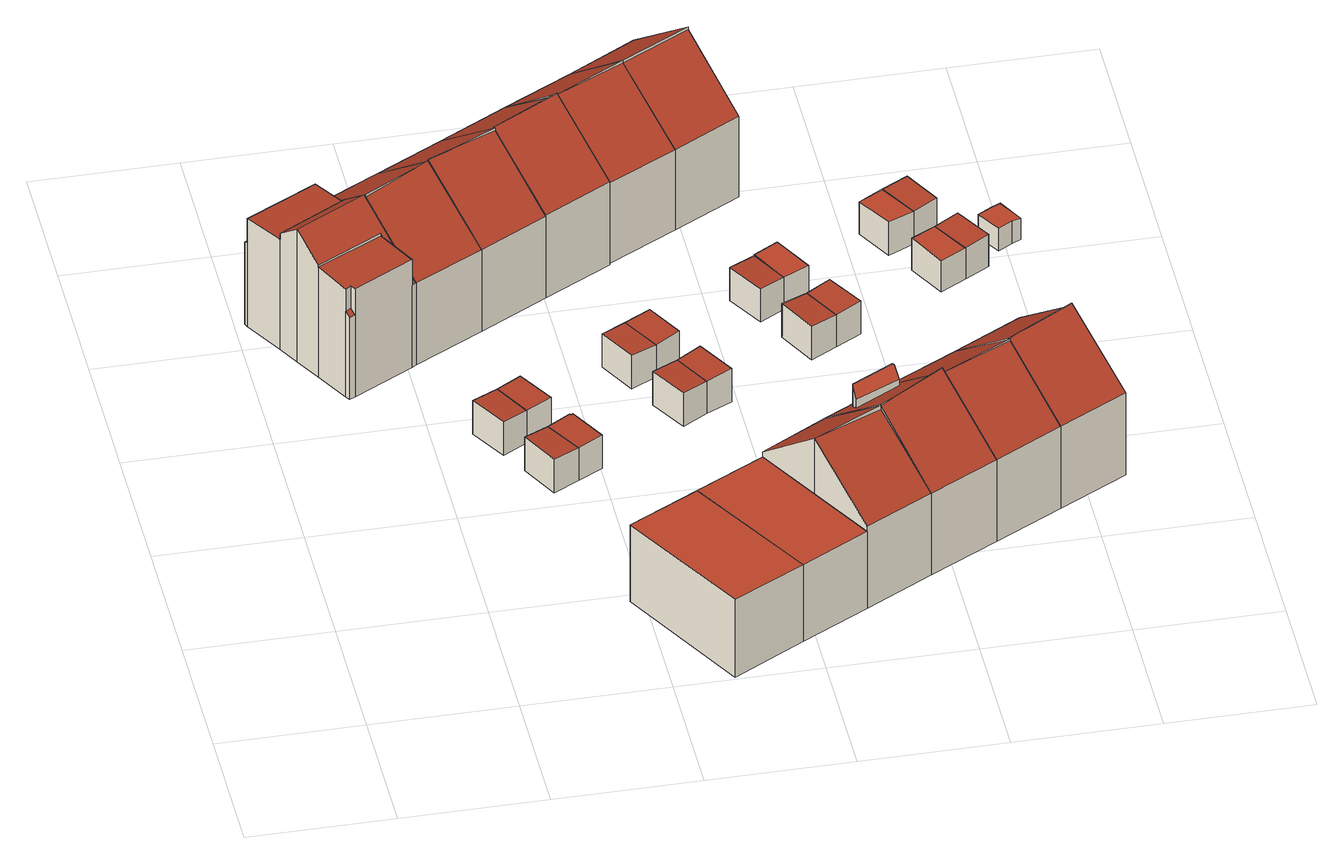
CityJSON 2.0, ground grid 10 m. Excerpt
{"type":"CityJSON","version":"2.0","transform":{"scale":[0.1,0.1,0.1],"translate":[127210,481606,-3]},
"CityObjects":{
"building1":{"type":"Building","attributes":{"b3_dak_type":"slanted","b3_h_dak_50p":6.3,"b3_h_dak_70p":6.91,"b3_h_dak_max":8.2,"b3_h_dak_min":4.06,"b3_h_maaiveld":-2.52,"b3_kas_warenhuis":false,"b3_mutatie_ahn3_ahn4":false,"b3_reconstructie_onvolledig":false,"b3_rmse_lod12":1.07,"b3_rmse_lod13":1.07,"b3_rmse_lod22":0.261,"b3_val3dity_lod12":"[]","b3_val3dity_lod13":"[]","b3_val3dity_lod22":"[]","b3_volume_lod12":551.96,"b3_volume_lod13":551.96,"b3_volume_lod22":533.33,"geconstateerd":false,"oorspronkelijkbouwjaar":2007,"status":"Pand in gebruik"},"children":["building1-1"]},
"building1-1":{"type":"BuildingPart","parents":["building1"],"geometry":[{"type":"Solid","lod":"2.2","boundaries":[[[[0,1,2,3,4,5,6,7,8,9,10,11,12,13]],[[14,13,12,15,16]],[[16,15,17,18]],[[19,7,6,20,21]],[[15,12,11,22]],[[22,11,10,23]],[[24,25,26]],[[27,28,26]],[[28,2,1,29]],[[23,10,9,17]],[[30,0,13,14,31]],[[32,4,3,33]],[[34,35,33,36]],[[37,38,8,7,19]],[[39,5,4,32]],[[20,6,5,39,40]],[[40,39,35,34]],[[21,20,25,24]],[[31,14,38,37]],[[36,33,3,2,28,27]],[[18,17,9,8,38]],[[29,1,0,30]],[[23,17,15,22]],[[35,39,32,33]],[[31,37,19,30]],[[36,27,26,25,20,40,34]],[[18,38,14,16]],[[29,30,19,21,24,26,28]]]],"semantics":{"surfaces":[{"type":"GroundSurface"},{"type":"WallSurface","on_footprint_edge":true},{"type":"WallSurface","on_footprint_edge":false},{"type":"RoofSurface"}],"values":[[0,1,2,1,1,1,2,2,1,1,1,1,2,1,1,1,2,2,2,1,1,1,3,3,3,3,3,3]]}}]},
"building2":{"type":"Building","attributes":{"b3_dak_type":"multiple horizontal","b3_h_dak_50p":0.14,"b3_h_dak_70p":0.16,"b3_h_dak_max":0.19,"b3_h_dak_min":0.08,"b3_h_maaiveld":-2.51,"b3_kas_warenhuis":false,"b3_mutatie_ahn3_ahn4":false,"b3_reconstructie_onvolledig":false,"b3_rmse_lod12":0.0276,"b3_rmse_lod13":0.0276,"b3_rmse_lod22":0.0213,"b3_val3dity_lod12":"[]","b3_val3dity_lod13":"[]","b3_val3dity_lod22":"[]","b3_volume_lod12":15.94,"b3_volume_lod13":15.94,"b3_volume_lod22":15.89,"geconstateerd":false,"oorspronkelijkbouwjaar":2007,"status":"Pand in gebruik"},"children":["building2-1"]},
"building2-1":{"type":"BuildingPart","parents":["building2"],"geometry":[{"type":"Solid","lod":"2.2","boundaries":[[[[41,42,43,44]],[[45,42,41,46]],[[46,41,44,47]],[[48,43,42,45]],[[47,44,43,48]],[[47,48,45,46]]]],"semantics":{"surfaces":[{"type":"GroundSurface"},{"type":"WallSurface","on_footprint_edge":true},{"type":"RoofSurface"}],"values":[[0,1,1,1,1,2]]}}]},
"building3":{"type":"Building","attributes":{"b3_dak_type":"slanted","b3_h_dak_50p":6.03,"b3_h_dak_70p":6.83,"b3_h_dak_max":8.23,"b3_h_dak_min":4.04,"b3_h_maaiveld":-2.49,"b3_kas_warenhuis":false,"b3_mutatie_ahn3_ahn4":false,"b3_reconstructie_onvolledig":false,"b3_rmse_lod12":1.52,"b3_rmse_lod13":1.52,"b3_rmse_lod22":0.0302,"b3_val3dity_lod12":"[]","b3_val3dity_lod13":"[]","b3_val3dity_lod22":"[]","b3_volume_lod12":529.33,"b3_volume_lod13":529.33,"b3_volume_lod22":483.97,"geconstateerd":false,"oorspronkelijkbouwjaar":2007,"status":"Pand in gebruik"},"children":["building3-1"]},
"building3-1":{"type":"BuildingPart","parents":["building3"],"geometry":[{"type":"Solid","lod":"2.2","boundaries":[[[[49,11,50,51,52,1]],[[22,11,49,53,54]],[[54,53,55]],[[56,52,51,57]],[[58,50,11,22]],[[57,51,50,58]],[[53,49,1,29]],[[29,1,52,56]],[[57,58,22,54,55]],[[29,56,57,55,53]]]],"semantics":{"surfaces":[{"type":"GroundSurface"},{"type":"WallSurface","on_footprint_edge":true},{"type":"WallSurface","on_footprint_edge":false},{"type":"RoofSurface"}],"values":[[0,1,2,1,1,1,1,1,3,3]]}}]},
"building4":{"type":"Building","attributes":{"b3_dak_type":"multiple horizontal","b3_h_dak_50p":0.14,"b3_h_dak_70p":0.15,"b3_h_dak_max":0.21,"b3_h_dak_min":0.08,"b3_h_maaiveld":-2.49,"b3_kas_warenhuis":false,"b3_mutatie_ahn3_ahn4":false,"b3_reconstructie_onvolledig":false,"b3_rmse_lod12":0.0283,"b3_rmse_lod13":0.0283,"b3_rmse_lod22":0.0262,"b3_val3dity_lod12":"[]","b3_val3dity_lod13":"[]","b3_val3dity_lod22":"[]","b3_volume_lod12":15.85,"b3_volume_lod13":15.85,"b3_volume_lod22":15.82,"geconstateerd":false,"oorspronkelijkbouwjaar":2007,"status":"Pand in gebruik"},"children":["building4-1"]},
"building4-1":{"type":"BuildingPart","parents":["building4"],"geometry":[{"type":"Solid","lod":"2.2","boundaries":[[[[59,60,61,62]],[[63,60,59,64]],[[64,59,62,65]],[[66,61,60,63]],[[65,62,61,66]],[[65,66,63,64]]]],"semantics":{"surfaces":[{"type":"GroundSurface"},{"type":"WallSurface","on_footprint_edge":true},{"type":"RoofSurface"}],"values":[[0,1,1,1,1,2]]}}]},
"building5":{"type":"Building","attributes":{"b3_dak_type":"multiple horizontal","b3_h_dak_50p":0.14,"b3_h_dak_70p":0.15,"b3_h_dak_max":0.2,"b3_h_dak_min":0.08,"b3_h_maaiveld":-2.51,"b3_kas_warenhuis":false,"b3_mutatie_ahn3_ahn4":false,"b3_reconstructie_onvolledig":false,"b3_rmse_lod12":0.0294,"b3_rmse_lod13":0.0294,"b3_rmse_lod22":0.0271,"b3_val3dity_lod12":"[]","b3_val3dity_lod13":"[]","b3_val3dity_lod22":"[]","b3_volume_lod12":15.96,"b3_volume_lod13":15.96,"b3_volume_lod22":15.93,"geconstateerd":false,"oorspronkelijkbouwjaar":2007,"status":"Pand in gebruik"},"children":["building5-1"]},
"building5-1":{"type":"BuildingPart","parents":["building5"],"geometry":[{"type":"Solid","lod":"2.2","boundaries":[[[[67,68,41,44]],[[46,41,68,69]],[[47,44,41,46]],[[70,67,44,47]],[[69,68,67,70]],[[69,70,47,46]]]],"semantics":{"surfaces":[{"type":"GroundSurface"},{"type":"WallSurface","on_footprint_edge":true},{"type":"RoofSurface"}],"values":[[0,1,1,1,1,2]]}}]},
"building6":{"type":"Building","attributes":{"b3_dak_type":"multiple horizontal","b3_h_dak_50p":0.14,"b3_h_dak_70p":0.16,"b3_h_dak_max":0.2,"b3_h_dak_min":0.08,"b3_h_maaiveld":-2.5,"b3_kas_warenhuis":false,"b3_mutatie_ahn3_ahn4":false,"b3_reconstructie_onvolledig":false,"b3_rmse_lod12":0.0288,"b3_rmse_lod13":0.0288,"b3_rmse_lod22":0.0244,"b3_val3dity_lod12":"[]","b3_val3dity_lod13":"[]","b3_val3dity_lod22":"[]","b3_volume_lod12":15.84,"b3_volume_lod13":15.84,"b3_volume_lod22":15.81,"geconstateerd":false,"oorspronkelijkbouwjaar":2007,"status":"Pand in gebruik"},"children":["building6-1"]},
"building6-1":{"type":"BuildingPart","parents":["building6"],"geometry":[{"type":"Solid","lod":"2.2","boundaries":[[[[71,72,73,74,59,62]],[[64,59,74,75]],[[75,74,73,76]],[[76,73,72,77]],[[65,62,59,64]],[[78,71,62,65]],[[77,72,71,78]],[[77,78,65,64,75,76]]]],"semantics":{"surfaces":[{"type":"GroundSurface"},{"type":"WallSurface","on_footprint_edge":true},{"type":"RoofSurface"}],"values":[[0,1,1,1,1,1,1,2]]}}]},
"building7":{"type":"Building","attributes":{"b3_dak_type":"multiple horizontal","b3_h_dak_50p":3.7,"b3_h_dak_70p":3.72,"b3_h_dak_max":3.93,"b3_h_dak_min":3.63,"b3_h_maaiveld":-2.49,"b3_kas_warenhuis":false,"b3_mutatie_ahn3_ahn4":false,"b3_reconstructie_onvolledig":false,"b3_rmse_lod12":0.0582,"b3_rmse_lod13":0.0582,"b3_rmse_lod22":0.0514,"b3_val3dity_lod12":"[]","b3_val3dity_lod13":"[]","b3_val3dity_lod22":"[]","b3_volume_lod12":364.15,"b3_volume_lod13":364.15,"b3_volume_lod22":363.97,"geconstateerd":false,"oorspronkelijkbouwjaar":2007,"status":"Pand in gebruik"},"children":["building7-1"]},
"building7-1":{"type":"BuildingPart","parents":["building7"],"geometry":[{"type":"Solid","lod":"2.2","boundaries":[[[[79,80,81,82]],[[83,80,79,84]],[[84,79,82,85]],[[86,81,80,83]],[[85,82,81,86]],[[85,86,83,84]]]],"semantics":{"surfaces":[{"type":"GroundSurface"},{"type":"WallSurface","on_footprint_edge":true},{"type":"RoofSurface"}],"values":[[0,1,1,1,1,2]]}}]},
"building8":{"type":"Building","attributes":{"b3_dak_type":"slanted","b3_h_dak_50p":6.12,"b3_h_dak_70p":6.91,"b3_h_dak_max":8.21,"b3_h_dak_min":4.04,"b3_h_maaiveld":-2.47,"b3_kas_warenhuis":false,"b3_mutatie_ahn3_ahn4":false,"b3_reconstructie_onvolledig":false,"b3_rmse_lod12":1.45,"b3_rmse_lod13":1.45,"b3_rmse_lod22":0.0301,"b3_val3dity_lod12":"[]","b3_val3dity_lod13":"[]","b3_val3dity_lod22":"[]","b3_volume_lod12":526.39,"b3_volume_lod13":526.39,"b3_volume_lod22":483.15,"geconstateerd":false,"oorspronkelijkbouwjaar":2007,"status":"Pand in gebruik"},"children":["building8-1"]},
"building8-1":{"type":"BuildingPart","parents":["building8"],"geometry":[{"type":"Solid","lod":"2.2","boundaries":[[[[50,87,88,89,52,51]],[[90,87,50,58]],[[58,50,51,91]],[[92,91,51,52,56]],[[93,94,95]],[[91,92,95]],[[94,93,88,87,90]],[[56,52,89,96]],[[96,89,88,93]],[[94,90,58,91,95]],[[96,93,95,92,56]]]],"semantics":{"surfaces":[{"type":"GroundSurface"},{"type":"WallSurface","on_footprint_edge":true},{"type":"WallSurface","on_footprint_edge":false},{"type":"RoofSurface"}],"values":[[0,1,1,1,2,2,1,1,1,3,3]]}}]},
"building9":{"type":"Building","attributes":{"b3_dak_type":"slanted","b3_h_dak_50p":3.7,"b3_h_dak_70p":3.72,"b3_h_dak_max":8.19,"b3_h_dak_min":1.51,"b3_h_maaiveld":-2.48,"b3_kas_warenhuis":false,"b3_mutatie_ahn3_ahn4":false,"b3_reconstructie_onvolledig":false,"b3_rmse_lod12":1.18,"b3_rmse_lod13":1.18,"b3_rmse_lod22":1.19,"b3_val3dity_lod12":"[]","b3_val3dity_lod13":"[]","b3_val3dity_lod22":"[]","b3_volume_lod12":346.09,"b3_volume_lod13":346.09,"b3_volume_lod22":345.17,"geconstateerd":false,"oorspronkelijkbouwjaar":2007,"status":"Pand in gebruik"},"children":["building9-1"]},
"building9-1":{"type":"BuildingPart","parents":["building9"],"geometry":[{"type":"Solid","lod":"2.2","boundaries":[[[[97,79,82,98]],[[84,79,97,99]],[[99,97,98,100]],[[85,82,79,84]],[[100,98,82,85]],[[100,85,84,99]]]],"semantics":{"surfaces":[{"type":"GroundSurface"},{"type":"WallSurface","on_footprint_edge":true},{"type":"RoofSurface"}],"values":[[0,1,1,1,1,2]]}}]},
"building10":{"type":"Building","attributes":{"b3_dak_type":"multiple horizontal","b3_h_dak_50p":0.14,"b3_h_dak_70p":0.16,"b3_h_dak_max":0.2,"b3_h_dak_min":0.09,"b3_h_maaiveld":-2.48,"b3_kas_warenhuis":false,"b3_mutatie_ahn3_ahn4":false,"b3_reconstructie_onvolledig":false,"b3_rmse_lod12":0.0292,"b3_rmse_lod13":0.0292,"b3_rmse_lod22":0.026,"b3_val3dity_lod12":"[]","b3_val3dity_lod13":"[]","b3_val3dity_lod22":"[]","b3_volume_lod12":15.84,"b3_volume_lod13":15.84,"b3_volume_lod22":15.81,"geconstateerd":false,"oorspronkelijkbouwjaar":2007,"status":"Pand in gebruik"},"children":["building10-1"]},
"building10-1":{"type":"BuildingPart","parents":["building10"],"geometry":[{"type":"Solid","lod":"2.2","boundaries":[[[[101,102,103,104]],[[105,102,101,106]],[[106,101,104,107]],[[108,103,102,105]],[[107,104,103,108]],[[107,108,105,106]]]],"semantics":{"surfaces":[{"type":"GroundSurface"},{"type":"WallSurface","on_footprint_edge":true},{"type":"RoofSurface"}],"values":[[0,1,1,1,1,2]]}}]},
"building11":{"type":"Building","attributes":{"b3_dak_type":"slanted","b3_h_dak_50p":6.15,"b3_h_dak_70p":7,"b3_h_dak_max":8.2,"b3_h_dak_min":4.06,"b3_h_maaiveld":-2.45,"b3_kas_warenhuis":false,"b3_mutatie_ahn3_ahn4":false,"b3_reconstructie_onvolledig":false,"b3_rmse_lod12":1.46,"b3_rmse_lod13":1.46,"b3_rmse_lod22":0.0424,"b3_val3dity_lod12":"[]","b3_val3dity_lod13":"[]","b3_val3dity_lod22":"[]","b3_volume_lod12":528.77,"b3_volume_lod13":528.77,"b3_volume_lod22":484.7,"geconstateerd":false,"oorspronkelijkbouwjaar":2007,"status":"Pand in gebruik"},"children":["building11-1"]},
"building11-1":{"type":"BuildingPart","parents":["building11"],"geometry":[{"type":"Solid","lod":"2.2","boundaries":[[[[109,87,110,111,112,89]],[[90,87,109,113]],[[114,115,113,116]],[[116,113,109,89,117]],[[118,110,87,90]],[[117,89,112,119]],[[115,111,110,118]],[[119,112,111,115,114]],[[115,118,90,113]],[[119,114,116,117]]]],"semantics":{"surfaces":[{"type":"GroundSurface"},{"type":"WallSurface","on_footprint_edge":true},{"type":"WallSurface","on_footprint_edge":false},{"type":"RoofSurface"}],"values":[[0,1,2,1,1,1,1,1,3,3]]}}]},
"building12":{"type":"Building","attributes":{"b3_dak_type":"multiple horizontal","b3_h_dak_50p":0.14,"b3_h_dak_70p":0.16,"b3_h_dak_max":0.22,"b3_h_dak_min":0.09,"b3_h_maaiveld":-2.49,"b3_kas_warenhuis":false,"b3_mutatie_ahn3_ahn4":false,"b3_reconstructie_onvolledig":false,"b3_rmse_lod12":0.0276,"b3_rmse_lod13":0.0276,"b3_rmse_lod22":0.0244,"b3_val3dity_lod12":"[]","b3_val3dity_lod13":"[]","b3_val3dity_lod22":"[]","b3_volume_lod12":15.85,"b3_volume_lod13":15.85,"b3_volume_lod22":15.84,"geconstateerd":false,"oorspronkelijkbouwjaar":2007,"status":"Pand in gebruik"},"children":["building12-1"]},
"building12-1":{"type":"BuildingPart","parents":["building12"],"geometry":[{"type":"Solid","lod":"2.2","boundaries":[[[[120,121,122,123]],[[124,121,120,125]],[[125,120,123,126]],[[127,122,121,124]],[[126,123,122,127]],[[126,127,124,125]]]],"semantics":{"surfaces":[{"type":"GroundSurface"},{"type":"WallSurface","on_footprint_edge":true},{"type":"RoofSurface"}],"values":[[0,1,1,1,1,2]]}}]},
"building13":{"type":"Building","attributes":{"b3_dak_type":"multiple horizontal","b3_h_dak_50p":0.14,"b3_h_dak_70p":0.17,"b3_h_dak_max":0.2,"b3_h_dak_min":0.07,"b3_h_maaiveld":-2.48,"b3_kas_warenhuis":false,"b3_mutatie_ahn3_ahn4":false,"b3_reconstructie_onvolledig":false,"b3_rmse_lod12":0.031,"b3_rmse_lod13":0.031,"b3_rmse_lod22":0.0292,"b3_val3dity_lod12":"[]","b3_val3dity_lod13":"[]","b3_val3dity_lod22":"[]","b3_volume_lod12":15.85,"b3_volume_lod13":15.85,"b3_volume_lod22":15.83,"geconstateerd":false,"oorspronkelijkbouwjaar":2007,"status":"Pand in gebruik"},"children":["building13-1"]},
"building13-1":{"type":"BuildingPart","parents":["building13"],"geometry":[{"type":"Solid","lod":"2.2","boundaries":[[[[101,104,128,129]],[[106,101,129,130]],[[130,129,128,131]],[[131,128,104,107]],[[107,104,101,106]],[[107,106,130,131]]]],"semantics":{"surfaces":[{"type":"GroundSurface"},{"type":"WallSurface","on_footprint_edge":true},{"type":"RoofSurface"}],"values":[[0,1,1,1,1,2]]}}]},
"building14":{"type":"Building","attributes":{"b3_dak_type":"multiple horizontal","b3_h_dak_50p":0.14,"b3_h_dak_70p":0.17,"b3_h_dak_max":0.21,"b3_h_dak_min":0.09,"b3_h_maaiveld":-2.48,"b3_kas_warenhuis":false,"b3_mutatie_ahn3_ahn4":false,"b3_reconstructie_onvolledig":false,"b3_rmse_lod12":0.0297,"b3_rmse_lod13":0.0297,"b3_rmse_lod22":0.0248,"b3_val3dity_lod12":"[]","b3_val3dity_lod13":"[]","b3_val3dity_lod22":"[]","b3_volume_lod12":15.82,"b3_volume_lod13":15.82,"b3_volume_lod22":15.78,"geconstateerd":false,"oorspronkelijkbouwjaar":2007,"status":"Pand in gebruik"},"children":["building14-1"]},
"building14-1":{"type":"BuildingPart","parents":["building14"],"geometry":[{"type":"Solid","lod":"2.2","boundaries":[[[[132,120,123,133]],[[125,120,132,134]],[[134,132,133,135]],[[126,123,120,125]],[[135,133,123,126]],[[135,126,125,134]]]],"semantics":{"surfaces":[{"type":"GroundSurface"},{"type":"WallSurface","on_footprint_edge":true},{"type":"RoofSurface"}],"values":[[0,1,1,1,1,2]]}}]},
"building15":{"type":"Building","attributes":{"b3_dak_type":"slanted","b3_h_dak_50p":6.05,"b3_h_dak_70p":6.9,"b3_h_dak_max":8.19,"b3_h_dak_min":4.01,"b3_h_maaiveld":-2.49,"b3_kas_warenhuis":false,"b3_mutatie_ahn3_ahn4":false,"b3_reconstructie_onvolledig":false,"b3_rmse_lod12":1.46,"b3_rmse_lod13":1.46,"b3_rmse_lod22":0.0331,"b3_val3dity_lod12":"[]","b3_val3dity_lod13":"[]","b3_val3dity_lod22":"[]","b3_volume_lod12":528.18,"b3_volume_lod13":528.18,"b3_volume_lod22":484.66,"geconstateerd":false,"oorspronkelijkbouwjaar":2007,"status":"Pand in gebruik"},"children":["building15-1"]},
"building15-1":{"type":"BuildingPart","parents":["building15"],"geometry":[{"type":"Solid","lod":"2.2","boundaries":[[[[98,136,137,138,97,139]],[[140,141,142]],[[143,139,97,144]],[[145,98,139,143]],[[141,140,137,136,146]],[[146,136,98,145]],[[144,97,138,147]],[[147,138,137,140]],[[146,145,143,142,141]],[[147,140,142,143,144]]]],"semantics":{"surfaces":[{"type":"GroundSurface"},{"type":"WallSurface","on_footprint_edge":false},{"type":"WallSurface","on_footprint_edge":true},{"type":"RoofSurface"}],"values":[[0,1,2,2,2,2,2,2,3,3]]}}]},
"building16":{"type":"Building","attributes":{"b3_dak_type":"slanted","b3_h_dak_50p":6.08,"b3_h_dak_70p":6.98,"b3_h_dak_max":8.22,"b3_h_dak_min":4.07,"b3_h_maaiveld":-2.44,"b3_kas_warenhuis":false,"b3_mutatie_ahn3_ahn4":false,"b3_reconstructie_onvolledig":false,"b3_rmse_lod12":1.47,"b3_rmse_lod13":1.47,"b3_rmse_lod22":0.0462,"b3_val3dity_lod12":"[]","b3_val3dity_lod13":"[]","b3_val3dity_lod22":"[]","b3_volume_lod12":527.37,"b3_volume_lod13":527.37,"b3_volume_lod22":482.36,"geconstateerd":false,"oorspronkelijkbouwjaar":2007,"status":"Pand in gebruik"},"children":["building16-1"]},
"building16-1":{"type":"BuildingPart","parents":["building16"],"geometry":[{"type":"Solid","lod":"2.2","boundaries":[[[[148,149,150,151,152,153]],[[154,149,148,118]],[[118,148,153,155]],[[156,157,158]],[[157,156,150,149,154]],[[155,153,152,159]],[[159,152,151,160]],[[160,151,150,156]],[[157,154,118,155,158]],[[160,156,158,155,159]]]],"semantics":{"surfaces":[{"type":"GroundSurface"},{"type":"WallSurface","on_footprint_edge":true},{"type":"WallSurface","on_footprint_edge":false},{"type":"RoofSurface"}],"values":[[0,1,1,2,1,1,1,1,3,3]]}}]},
"building17":{"type":"Building","attributes":{"b3_dak_type":"slanted","b3_h_dak_50p":6.29,"b3_h_dak_70p":6.92,"b3_h_dak_max":8.2,"b3_h_dak_min":4.03,"b3_h_maaiveld":-2.5,"b3_kas_warenhuis":false,"b3_mutatie_ahn3_ahn4":false,"b3_reconstructie_onvolledig":false,"b3_rmse_lod12":1.38,"b3_rmse_lod13":1.38,"b3_rmse_lod22":0.0796,"b3_val3dity_lod12":"[]","b3_val3dity_lod13":"[]","b3_val3dity_lod22":"[]","b3_volume_lod12":531.22,"b3_volume_lod13":531.22,"b3_volume_lod22":492.98,"geconstateerd":false,"oorspronkelijkbouwjaar":2007,"status":"Pand in gebruik"},"children":["building17-1"]},
"building17-1":{"type":"BuildingPart","parents":["building17"],"geometry":[{"type":"Solid","lod":"2.2","boundaries":[[[[136,161,162,163,138,164]],[[165,161,136,146]],[[166,164,138,147]],[[146,136,164,166,167]],[[147,138,163,168]],[[169,170,171]],[[167,166,171]],[[170,162,161,165]],[[172,173,174,175]],[[176,177,173,172]],[[168,163,162,170,169]],[[178,179,177,176]],[[180,181,179,178]],[[175,174,181,180]],[[170,165,146,167,171],[181,174,173,177,179]],[[168,169,171,166,147]],[[175,180,178,176,172]]]],"semantics":{"surfaces":[{"type":"GroundSurface"},{"type":"WallSurface","on_footprint_edge":true},{"type":"WallSurface","on_footprint_edge":false},{"type":"RoofSurface"}],"values":[[0,1,1,1,1,2,2,1,2,2,1,2,2,2,3,3,3]]}}]},
"building18":{"type":"Building","attributes":{"b3_dak_type":"multiple horizontal","b3_h_dak_50p":0.14,"b3_h_dak_70p":0.16,"b3_h_dak_max":0.28,"b3_h_dak_min":0.08,"b3_h_maaiveld":-2.46,"b3_kas_warenhuis":false,"b3_mutatie_ahn3_ahn4":false,"b3_reconstructie_onvolledig":false,"b3_rmse_lod12":0.0345,"b3_rmse_lod13":0.0345,"b3_rmse_lod22":0.0338,"b3_val3dity_lod12":"[]","b3_val3dity_lod13":"[]","b3_val3dity_lod22":"[]","b3_volume_lod12":15.73,"b3_volume_lod13":15.73,"b3_volume_lod22":15.7,"geconstateerd":false,"oorspronkelijkbouwjaar":2007,"status":"Pand in gebruik"},"children":["building18-1"]},
"building18-1":{"type":"BuildingPart","parents":["building18"],"geometry":[{"type":"Solid","lod":"2.2","boundaries":[[[[182,183,184,185]],[[186,183,182,187]],[[187,182,185,188]],[[189,184,183,186]],[[188,185,184,189]],[[188,189,186,187]]]],"semantics":{"surfaces":[{"type":"GroundSurface"},{"type":"WallSurface","on_footprint_edge":true},{"type":"RoofSurface"}],"values":[[0,1,1,1,1,2]]}}]},
"building19":{"type":"Building","attributes":{"b3_dak_type":"slanted","b3_h_dak_50p":6.05,"b3_h_dak_70p":6.91,"b3_h_dak_max":8.2,"b3_h_dak_min":3.95,"b3_h_maaiveld":-2.44,"b3_kas_warenhuis":false,"b3_mutatie_ahn3_ahn4":false,"b3_reconstructie_onvolledig":false,"b3_rmse_lod12":1.47,"b3_rmse_lod13":1.47,"b3_rmse_lod22":0.0319,"b3_val3dity_lod12":"[]","b3_val3dity_lod13":"[]","b3_val3dity_lod22":"[]","b3_volume_lod12":525.45,"b3_volume_lod13":525.45,"b3_volume_lod22":482.24,"geconstateerd":false,"oorspronkelijkbouwjaar":2007,"status":"Pand in gebruik"},"children":["building19-1"]},
"building19-1":{"type":"BuildingPart","parents":["building19"],"geometry":[{"type":"Solid","lod":"2.2","boundaries":[[[[150,149,190,191,192,151]],[[154,149,150,156,157]],[[157,156,193,194]],[[195,192,191,193]],[[196,190,149,154]],[[194,193,191,190,196]],[[156,150,151,160]],[[160,151,192,195]],[[194,196,154,157]],[[160,195,193,156]]]],"semantics":{"surfaces":[{"type":"GroundSurface"},{"type":"WallSurface","on_footprint_edge":true},{"type":"WallSurface","on_footprint_edge":false},{"type":"RoofSurface"}],"values":[[0,1,2,1,1,1,1,1,3,3]]}}]},
"building20":{"type":"Building","attributes":{"b3_dak_type":"multiple horizontal","b3_h_dak_50p":0.14,"b3_h_dak_70p":0.16,"b3_h_dak_max":0.21,"b3_h_dak_min":0.08,"b3_h_maaiveld":-2.46,"b3_kas_warenhuis":false,"b3_mutatie_ahn3_ahn4":false,"b3_reconstructie_onvolledig":false,"b3_rmse_lod12":0.0313,"b3_rmse_lod13":0.0313,"b3_rmse_lod22":0.0259,"b3_val3dity_lod12":"[]","b3_val3dity_lod13":"[]","b3_val3dity_lod22":"[]","b3_volume_lod12":15.76,"b3_volume_lod13":15.76,"b3_volume_lod22":15.73,"geconstateerd":false,"oorspronkelijkbouwjaar":2007,"status":"Pand in gebruik"},"children":["building20-1"]},
"building20-1":{"type":"BuildingPart","parents":["building20"],"geometry":[{"type":"Solid","lod":"2.2","boundaries":[[[[197,198,199,200]],[[201,198,197,202]],[[203,199,198,201]],[[202,197,200,204]],[[204,200,199,203]],[[204,203,201,202]]]],"semantics":{"surfaces":[{"type":"GroundSurface"},{"type":"WallSurface","on_footprint_edge":true},{"type":"RoofSurface"}],"values":[[0,1,1,1,1,2]]}}]},
"building21":{"type":"Building","attributes":{"b3_dak_type":"multiple horizontal","b3_h_dak_50p":0.14,"b3_h_dak_70p":0.16,"b3_h_dak_max":0.32,"b3_h_dak_min":0.08,"b3_h_maaiveld":-2.47,"b3_kas_warenhuis":false,"b3_mutatie_ahn3_ahn4":false,"b3_reconstructie_onvolledig":false,"b3_rmse_lod12":0.0459,"b3_rmse_lod13":0.0459,"b3_rmse_lod22":0.0453,"b3_val3dity_lod12":"[]","b3_val3dity_lod13":"[]","b3_val3dity_lod22":"[]","b3_volume_lod12":15.75,"b3_volume_lod13":15.75,"b3_volume_lod22":15.74,"geconstateerd":false,"oorspronkelijkbouwjaar":2007,"status":"Pand in gebruik"},"children":["building21-1"]},
"building21-1":{"type":"BuildingPart","parents":["building21"],"geometry":[{"type":"Solid","lod":"2.2","boundaries":[[[[182,185,205,206]],[[187,182,206,207]],[[207,206,205,208]],[[208,205,185,209]],[[209,185,182,187]],[[209,187,207,208]]]],"semantics":{"surfaces":[{"type":"GroundSurface"},{"type":"WallSurface","on_footprint_edge":true},{"type":"RoofSurface"}],"values":[[0,1,1,1,1,2]]}}]},
"building22":{"type":"Building","attributes":{"b3_dak_type":"multiple horizontal","b3_h_dak_50p":0.15,"b3_h_dak_70p":0.17,"b3_h_dak_max":0.21,"b3_h_dak_min":0.09,"b3_h_maaiveld":-2.46,"b3_kas_warenhuis":false,"b3_mutatie_ahn3_ahn4":false,"b3_reconstructie_onvolledig":false,"b3_rmse_lod12":0.0288,"b3_rmse_lod13":0.0288,"b3_rmse_lod22":0.0256,"b3_val3dity_lod12":"[]","b3_val3dity_lod13":"[]","b3_val3dity_lod22":"[]","b3_volume_lod12":15.8,"b3_volume_lod13":15.8,"b3_volume_lod22":15.75,"geconstateerd":false,"oorspronkelijkbouwjaar":2007,"status":"Pand in gebruik"},"children":["building22-1"]},
"building22-1":{"type":"BuildingPart","parents":["building22"],"geometry":[{"type":"Solid","lod":"2.2","boundaries":[[[[210,199,198,211]],[[203,199,210,212]],[[212,210,211,213]],[[201,198,199,203]],[[213,211,198,201]],[[213,201,203,212]]]],"semantics":{"surfaces":[{"type":"GroundSurface"},{"type":"WallSurface","on_footprint_edge":true},{"type":"RoofSurface"}],"values":[[0,1,1,1,1,2]]}}]},
"building23":{"type":"Building","attributes":{"b3_dak_type":"slanted","b3_h_dak_50p":6.13,"b3_h_dak_70p":6.9,"b3_h_dak_max":8.2,"b3_h_dak_min":4,"b3_h_maaiveld":-2.49,"b3_kas_warenhuis":false,"b3_mutatie_ahn3_ahn4":false,"b3_reconstructie_onvolledig":false,"b3_rmse_lod12":1.42,"b3_rmse_lod13":1.42,"b3_rmse_lod22":0.0344,"b3_val3dity_lod12":"[]","b3_val3dity_lod13":"[]","b3_val3dity_lod22":"[]","b3_volume_lod12":527.48,"b3_volume_lod13":527.48,"b3_volume_lod22":484.66,"geconstateerd":false,"oorspronkelijkbouwjaar":2007,"status":"Pand in gebruik"},"children":["building23-1"]},
"building23-1":{"type":"BuildingPart","parents":["building23"],"geometry":[{"type":"Solid","lod":"2.2","boundaries":[[[[214,215,163,216,161,217]],[[218,219,220]],[[220,219,214,217,221]],[[218,216,163,168]],[[165,161,216,218]],[[221,217,161,165]],[[168,163,215,222]],[[222,215,214,219]],[[221,165,218,220]],[[222,219,218,168]]]],"semantics":{"surfaces":[{"type":"GroundSurface"},{"type":"WallSurface","on_footprint_edge":false},{"type":"WallSurface","on_footprint_edge":true},{"type":"RoofSurface"}],"values":[[0,1,2,2,2,2,2,2,3,3]]}}]},
"building24":{"type":"Building","attributes":{"b3_dak_type":"slanted","b3_h_dak_50p":6.03,"b3_h_dak_70p":6.85,"b3_h_dak_max":8.21,"b3_h_dak_min":4.05,"b3_h_maaiveld":-2.49,"b3_kas_warenhuis":false,"b3_mutatie_ahn3_ahn4":false,"b3_reconstructie_onvolledig":false,"b3_rmse_lod12":1.48,"b3_rmse_lod13":1.48,"b3_rmse_lod22":0.0308,"b3_val3dity_lod12":"[]","b3_val3dity_lod13":"[]","b3_val3dity_lod22":"[]","b3_volume_lod12":528.64,"b3_volume_lod13":528.64,"b3_volume_lod22":484.74,"geconstateerd":false,"oorspronkelijkbouwjaar":2007,"status":"Pand in gebruik"},"children":["building24-1"]},
"building24-1":{"type":"BuildingPart","parents":["building24"],"geometry":[{"type":"Solid","lod":"2.2","boundaries":[[[[217,223,224,225,215,226]],[[227,223,217,221]],[[228,224,223,227]],[[221,217,226,229,230]],[[231,228,232]],[[230,229,232]],[[229,226,215,222]],[[222,215,225,233]],[[233,225,224,228,231]],[[230,232,228,227,221]],[[233,231,232,229,222]]]],"semantics":{"surfaces":[{"type":"GroundSurface"},{"type":"WallSurface","on_footprint_edge":true},{"type":"WallSurface","on_footprint_edge":false},{"type":"RoofSurface"}],"values":[[0,1,1,1,2,2,1,1,1,3,3]]}}]},
"building25":{"type":"Building","attributes":{"b3_dak_type":"multiple horizontal","b3_h_dak_50p":0.13,"b3_h_dak_70p":0.15,"b3_h_dak_max":0.2,"b3_h_dak_min":0.05,"b3_h_maaiveld":-2.47,"b3_kas_warenhuis":false,"b3_mutatie_ahn3_ahn4":false,"b3_reconstructie_onvolledig":false,"b3_rmse_lod12":0.0305,"b3_rmse_lod13":0.0305,"b3_rmse_lod22":0.028,"b3_val3dity_lod12":"[]","b3_val3dity_lod13":"[]","b3_val3dity_lod22":"[]","b3_volume_lod12":15.8,"b3_volume_lod13":15.8,"b3_volume_lod22":15.75,"geconstateerd":false,"oorspronkelijkbouwjaar":2007,"status":"Pand in gebruik"},"children":["building25-1"]},
"building25-1":{"type":"BuildingPart","parents":["building25"],"geometry":[{"type":"Solid","lod":"2.2","boundaries":[[[[234,235,236,237]],[[238,235,234,239]],[[239,234,237,240]],[[241,236,235,238]],[[240,237,236,241]],[[240,241,238,239]]]],"semantics":{"surfaces":[{"type":"GroundSurface"},{"type":"WallSurface","on_footprint_edge":true},{"type":"RoofSurface"}],"values":[[0,1,1,1,1,2]]}}]},
"building26":{"type":"Building","attributes":{"b3_dak_type":"multiple horizontal","b3_h_dak_50p":0.14,"b3_h_dak_70p":0.16,"b3_h_dak_max":0.2,"b3_h_dak_min":0.08,"b3_h_maaiveld":-2.45,"b3_kas_warenhuis":false,"b3_mutatie_ahn3_ahn4":false,"b3_reconstructie_onvolledig":false,"b3_rmse_lod12":0.0293,"b3_rmse_lod13":0.0293,"b3_rmse_lod22":0.0256,"b3_val3dity_lod12":"[]","b3_val3dity_lod13":"[]","b3_val3dity_lod22":"[]","b3_volume_lod12":15.65,"b3_volume_lod13":15.65,"b3_volume_lod22":15.62,"geconstateerd":false,"oorspronkelijkbouwjaar":2007,"status":"Pand in gebruik"},"children":["building26-1"]},
"building26-1":{"type":"BuildingPart","parents":["building26"],"geometry":[{"type":"Solid","lod":"2.2","boundaries":[[[[242,243,244,245]],[[246,243,242,247]],[[248,244,243,246]],[[247,242,245,249]],[[249,245,244,248]],[[249,248,246,247]]]],"semantics":{"surfaces":[{"type":"GroundSurface"},{"type":"WallSurface","on_footprint_edge":true},{"type":"RoofSurface"}],"values":[[0,1,1,1,1,2]]}}]},
"building27":{"type":"Building","attributes":{"b3_dak_type":"multiple horizontal","b3_h_dak_50p":0.15,"b3_h_dak_70p":0.18,"b3_h_dak_max":0.34,"b3_h_dak_min":0.08,"b3_h_maaiveld":-2.46,"b3_kas_warenhuis":false,"b3_mutatie_ahn3_ahn4":false,"b3_reconstructie_onvolledig":false,"b3_rmse_lod12":0.0515,"b3_rmse_lod13":0.0515,"b3_rmse_lod22":0.0375,"b3_val3dity_lod12":"[]","b3_val3dity_lod13":"[]","b3_val3dity_lod22":"[]","b3_volume_lod12":15.89,"b3_volume_lod13":15.89,"b3_volume_lod22":15.86,"geconstateerd":false,"oorspronkelijkbouwjaar":2007,"status":"Pand in gebruik"},"children":["building27-1"]},
"building27-1":{"type":"BuildingPart","parents":["building27"],"geometry":[{"type":"Solid","lod":"2.2","boundaries":[[[[234,237,250,251]],[[239,234,251,252]],[[252,251,250,253]],[[253,250,237,240]],[[240,237,234,239]],[[240,239,252,253]]]],"semantics":{"surfaces":[{"type":"GroundSurface"},{"type":"WallSurface","on_footprint_edge":true},{"type":"RoofSurface"}],"values":[[0,1,1,1,1,2]]}}]},
"building28":{"type":"Building","attributes":{"b3_dak_type":"multiple horizontal","b3_h_dak_50p":0.14,"b3_h_dak_70p":0.16,"b3_h_dak_max":0.29,"b3_h_dak_min":0.08,"b3_h_maaiveld":-2.44,"b3_kas_warenhuis":false,"b3_mutatie_ahn3_ahn4":false,"b3_reconstructie_onvolledig":false,"b3_rmse_lod12":0.0359,"b3_rmse_lod13":0.0359,"b3_rmse_lod22":0.0318,"b3_val3dity_lod12":"[]","b3_val3dity_lod13":"[]","b3_val3dity_lod22":"[]","b3_volume_lod12":15.59,"b3_volume_lod13":15.59,"b3_volume_lod22":15.57,"geconstateerd":false,"oorspronkelijkbouwjaar":2007,"status":"Pand in gebruik"},"children":["building28-1"]},
"building28-1":{"type":"BuildingPart","parents":["building28"],"geometry":[{"type":"Solid","lod":"2.2","boundaries":[[[[243,254,255,244]],[[256,254,243,246]],[[257,255,254,256]],[[246,243,244,248]],[[248,244,255,257]],[[248,257,256,246]]]],"semantics":{"surfaces":[{"type":"GroundSurface"},{"type":"WallSurface","on_footprint_edge":true},{"type":"RoofSurface"}],"values":[[0,1,1,1,1,2]]}}]},
"building29":{"type":"Building","attributes":{"b3_dak_type":"multiple horizontal","b3_h_dak_50p":-0.73,"b3_h_dak_70p":-0.73,"b3_h_dak_max":-0.69,"b3_h_dak_min":-0.76,"b3_h_maaiveld":-2.51,"b3_kas_warenhuis":false,"b3_mutatie_ahn3_ahn4":false,"b3_reconstructie_onvolledig":false,"b3_rmse_lod12":0.0159,"b3_rmse_lod13":0.0159,"b3_rmse_lod22":0.0125,"b3_val3dity_lod12":"[]","b3_val3dity_lod13":"[]","b3_val3dity_lod22":"[]","b3_volume_lod12":6.25,"b3_volume_lod13":6.25,"b3_volume_lod22":6.23,"geconstateerd":false,"oorspronkelijkbouwjaar":2007,"status":"Pand in gebruik"},"children":["building29-1"]},
"building29-1":{"type":"BuildingPart","parents":["building29"],"geometry":[{"type":"Solid","lod":"2.2","boundaries":[[[[258,259,260,261,262,263]],[[264,259,258,265]],[[265,258,263,266]],[[267,260,259,264]],[[268,261,260,267]],[[269,262,261,268]],[[266,263,262,269]],[[266,269,268,267,264,265]]]],"semantics":{"surfaces":[{"type":"GroundSurface"},{"type":"WallSurface","on_footprint_edge":true},{"type":"RoofSurface"}],"values":[[0,1,1,1,1,1,1,2]]}}]}
},
"vertices":[
[81,408,5],[106,363,5],[103,361,5],[61,338,5],[57,336,5],[55,339,5],[42,363,5],[32,381,5],[24,396,5],[8,424,5],[7,427,5],[56,454,5],[58,451,5],[72,425,5],[72,425,94],[58,451,73],[58,451,92],[8,424,73],[8,424,92],[32,381,112],[42,363,94],[42,363,95],[56,454,71],[7,427,71],[88,388,95],[88,388,93],[89,386,93],[103,361,92],[103,361,71],[106,363,71],[81,408,112],[72,425,97],[57,336,71],[61,338,71],[59,342,92],[59,342,74],[61,338,92],[24,396,99],[24,396,94],[55,339,74],[55,339,92],
[159,269,5],[142,259,5],[127,285,5],[145,295,5],[142,259,32],[159,269,31],[145,295,31],[127,285,32],
[82,407,5],[104,480,5],[128,435,5],[154,389,5],[82,407,111],[82,407,113],[119,429,112],[154,389,71],[128,435,112],[104,480,71],
[184,224,5],[166,214,5],[152,241,5],[169,250,5],[166,214,32],[184,224,31],[169,250,31],[152,241,32],
[162,304,5],[177,278,5],[177,278,32],[162,304,32],
[185,259,5],[186,258,5],[187,259,5],[201,233,5],[201,233,32],[187,259,32],[186,258,32],[185,259,32],
[291,30,5],[241,2,5],[191,93,5],[240,120,5],[241,2,68],[291,30,67],[240,120,67],[191,93,67],
[151,506,5],[177,459,5],[201,415,5],[151,506,71],[128,435,111],[128,435,113],[177,459,111],[177,459,113],[148,445,112],[201,415,71],
[338,56,5],[288,146,5],[338,56,67],[288,146,67],
[254,320,5],[236,311,5],[222,337,5],[239,347,5],[236,311,32],[254,320,31],[239,347,31],[222,337,32],
[176,461,5],[198,532,5],[223,487,5],[248,441,5],[176,461,111],[223,487,113],[223,487,111],[176,461,112],[201,415,72],[198,532,71],[248,441,72],
[278,276,5],[261,266,5],[246,292,5],[264,302,5],[261,266,32],[278,276,31],[264,302,31],[246,292,32],
[257,356,5],[271,330,5],[271,330,32],[257,356,32],
[296,285,5],[281,312,5],[296,285,32],[281,312,32],
[335,173,5],[361,125,5],[385,82,5],[313,101,5],[361,125,110],[361,125,113],[317,103,112],[313,101,112],[338,56,71],[288,146,71],[335,173,71],[385,82,71],
[198,532,6],[246,558,6],[271,512,6],[296,467,6],[248,441,6],[223,487,6],[246,558,71],[223,487,112],[271,512,111],[271,512,113],[224,487,112],[248,441,71],[296,467,71],
[382,199,5],[407,155,5],[433,108,5],[361,126,5],[382,199,71],[361,126,112],[361,126,113],[433,108,71],[407,155,114],[407,155,110],[371,133,112],[382,192,93],[382,192,76],[353,176,75],[353,176,93],[383,191,93],[383,191,77],[383,175,93],[383,175,88],[352,160,93],[352,160,86],
[348,373,5],[331,363,5],[316,389,5],[334,399,5],[331,363,32],[348,373,31],[334,399,31],[316,389,32],
[293,585,6],[319,538,6],[343,493,6],[319,538,111],[319,538,113],[343,493,71],[293,585,71],
[341,345,5],[359,354,5],[373,328,5],[355,318,5],[359,354,31],[341,345,32],[373,328,31],[355,318,32],
[351,409,5],[366,382,5],[366,382,31],[351,409,32],[334,399,32],
[391,338,5],[376,364,5],[391,338,32],[376,364,32],
[456,178,5],[480,134,5],[408,153,5],[430,225,5],[408,153,112],[456,178,111],[456,178,112],[430,225,71],[480,134,71],
[477,251,5],[502,206,5],[528,160,5],[455,179,5],[477,251,71],[502,206,111],[455,179,111],[455,179,112],[502,206,113],[463,184,112],[528,160,71],
[443,424,5],[425,415,5],[411,441,5],[428,451,5],[425,415,32],[443,424,31],[428,451,31],[411,441,31],
[436,396,6],[453,406,6],[468,380,6],[450,370,6],[453,406,31],[436,396,32],[468,380,31],[450,370,31],
[446,460,5],[460,434,5],[460,434,32],[446,460,32],
[470,416,6],[485,390,6],[470,416,32],[485,390,32],
[485,423,5],[495,429,5],[501,432,5],[511,415,5],[505,412,5],[495,406,5],[495,429,23],[485,423,23],[495,406,23],[501,432,23],[511,415,22],[505,412,23]
]}
